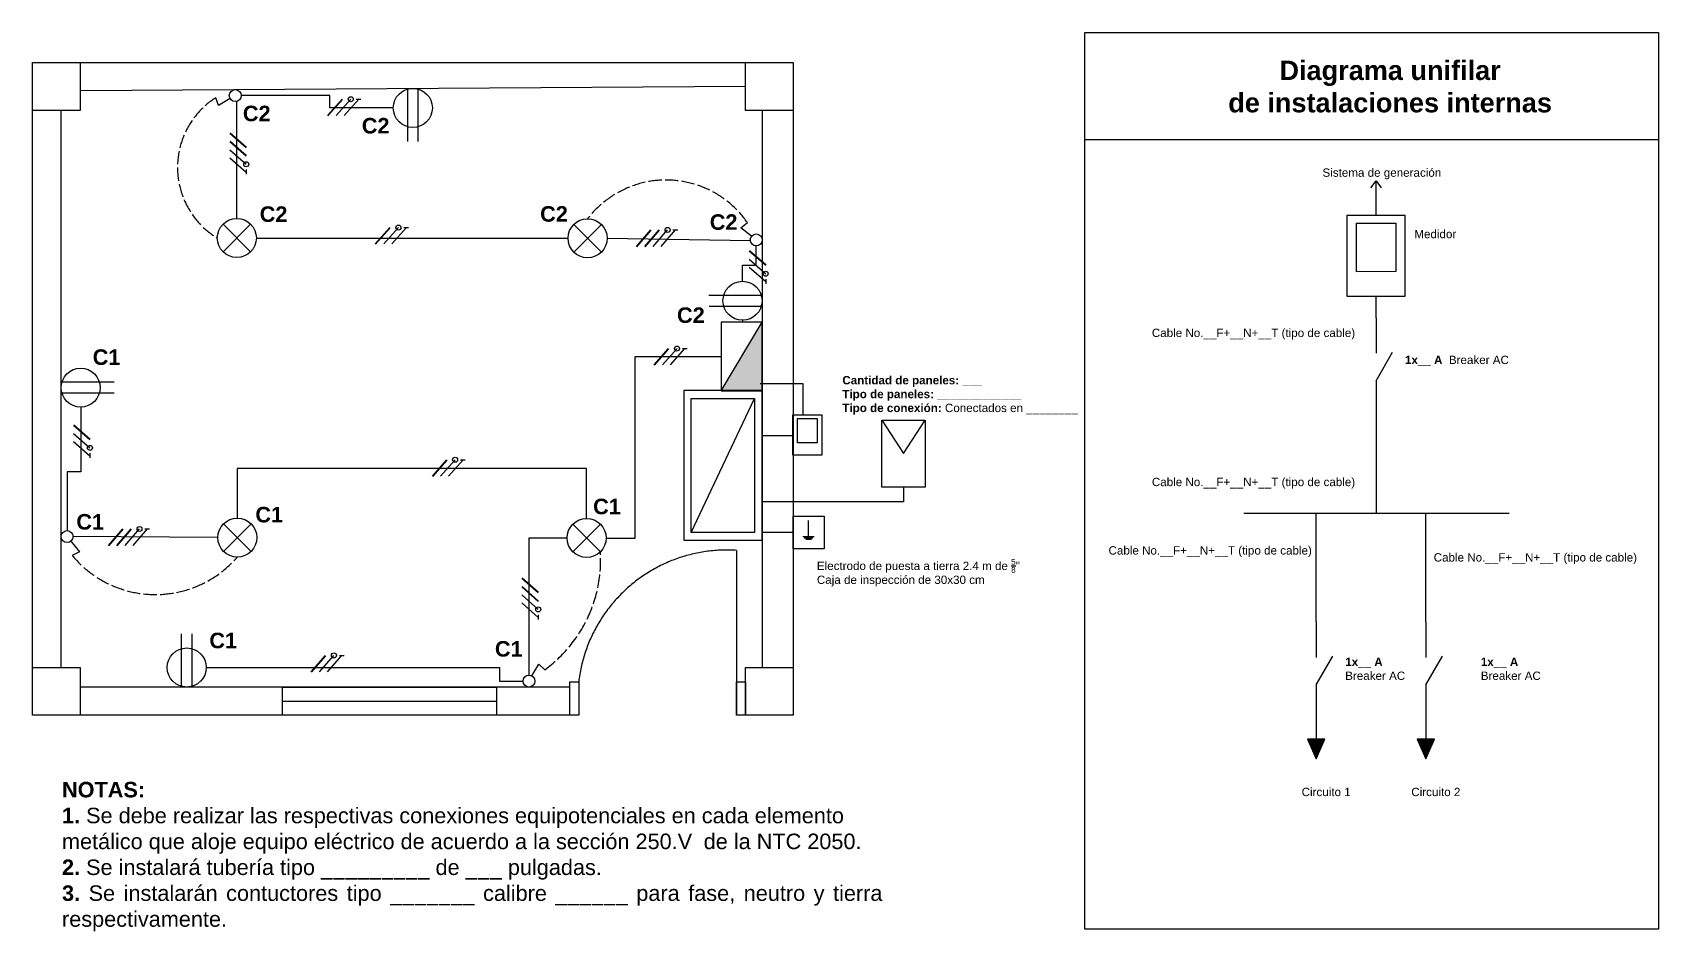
# Model space of a CAD drawing. Header units: millimetres. Extents: x 11146 to 14080, y 3059 to 4681.
import ezdxf

# ---------------------------------------------------------------- set-up
doc = ezdxf.new("R2010")
doc.units = ezdxf.units.MM
doc.linetypes.add('ACAD_ISO02W100', pattern=[15, 12, -3])
for name, color, linetype, lineweight in [('Arquitectonico', 8, 'Continuous', 15), ('Ductos pared y techo', 7, 'Continuous', 15), ('Internas', 7, 'Continuous', 15), ('Unifilar', 7, 'Continuous', 15)]:
    doc.layers.add(name, color=color, linetype=linetype, lineweight=lineweight)
doc.styles.get("Standard").update_dxf_attribs({"font": 'arial.ttf'})

# ---------------------------------------------------------------- blocks, each defined once
blk = doc.blocks.new('luminaria de aplique')
at = {"layer": 'Arquitectonico', "color": 5, "ltscale": 300}
for p, q in [((11360.5, 4589), (11310.8, 4638.7)), ((11360.5, 4638.7), (11310.8, 4589))]:
    blk.add_line(p, q, dxfattribs=at)
blk.add_circle((11335.6, 4613.9), 35.2, dxfattribs=at)
blk = doc.blocks.new('tomacorriente')
at = {"layer": 'Arquitectonico', "color": 6, "ltscale": 300}
for points in [[(11494.5, 4555.4), (11494.5, 4555.4), (11400.3, 4555.4)], [(11400.3, 4535.9), (11400.3, 4535.9), (11494.6, 4535.9)]]:
    blk.add_lwpolyline(points, dxfattribs=at)
blk.add_circle((11434.1, 4545.6), 35.2, dxfattribs=at)
blk = doc.blocks.new('Interruptor')
at = {"layer": 'Arquitectonico', "color": 4, "ltscale": 300}
for p, q in [((12186.2, 3998.5), (12186.2, 4023)), ((12186.2, 4023), (12200.7, 4019.9))]:
    blk.add_line(p, q, dxfattribs=at)
blk.add_circle((12186.2, 3987.8), 10.7, dxfattribs=at)
blk = doc.blocks.new('TG')
at = {"layer": 'Ductos pared y techo', "ltscale": 300}
blk.add_line((12279.5, 4117), (12394, 4358.6), dxfattribs=at)
for points in [[(12407.3, 4373.1), (12266.2, 4373.1), (12266.2, 4103.3), (12407.3, 4103.3)], [(12279.5, 4358.6), (12394, 4358.6), (12394, 4117), (12279.5, 4117)]]:
    blk.add_lwpolyline(points, close=True, dxfattribs=at)
blk = doc.blocks.new('TD')
at = {"layer": 'Ductos pared y techo', "ltscale": 300}
h = blk.add_hatch(color=256, dxfattribs=at)
h.dxf.hatch_style = 1
h.paths.add_polyline_path([(12333.3, 3972.8), (12407.3, 3972.8), (12407.3, 4096.8)])
blk.add_line((12333.3, 3972.8), (12407.3, 4096.8), dxfattribs=at)
blk.add_lwpolyline([(12407.3, 4096.8), (12333.3, 4096.8), (12333.3, 3972.8), (12407.3, 3972.8)], close=True, dxfattribs=at)
blk = doc.blocks.new('generacion')
at = {"ltscale": 300}
blk.add_line((12323.3, 4713.3), (12323.3, 4669), dxfattribs=at)
at = {"layer": 'Unifilar', "ltscale": 300}
for p, q in [((12258.2, 4913.8), (12323.3, 4813.6)), ((12323.3, 4813.6), (12388.4, 4913.8))]:
    blk.add_line(p, q, dxfattribs=at)
blk.add_lwpolyline([(12258.2, 4913.8), (12388.4, 4913.8), (12388.4, 4713.3), (12258.2, 4713.3)], close=True, dxfattribs=at)
blk = doc.blocks.new('SPT')
at = {"layer": 'Arquitectonico', "color": 116, "ltscale": 300, "true_color": 0x136734}
for p, q in [((12492.2, 3990.3), (12492.2, 4019.7)), ((12481.9, 3990.3), (12502.5, 3990.3)), ((12484.2, 3988), (12499.7, 3988)), ((12487.1, 3985.9), (12497.4, 3985.9))]:
    blk.add_line(p, q, dxfattribs=at)
blk.add_lwpolyline([(12464.3, 4027), (12520.2, 4027), (12520.2, 3968.2), (12464.3, 3968.2)], close=True, dxfattribs=at)
blk = doc.blocks.new('medidor')
at = {"layer": 'Ductos pared y techo', "ltscale": 300}
for points in [[(12463.9, 4210.3), (12516.1, 4210.3), (12516.1, 4137), (12463.9, 4137)], [(12472.5, 4203.2), (12507.9, 4203.3), (12507.9, 4159.5), (12472.5, 4159.3)]]:
    blk.add_lwpolyline(points, close=True, dxfattribs=at)
blk = doc.blocks.new('proteccion')
at = {"layer": 'Unifilar', "ltscale": 300}
for p, q in [((12323.3, 4596.5), (12323.3, 4532.6)), ((12323.3, 4483), (12353.2, 4534.8)), ((12323.3, 4483), (12323.3, 4419.1))]:
    blk.add_line(p, q, dxfattribs=at)
blk = doc.blocks.new('Circuito')
at = {"layer": 'Unifilar', "ltscale": 300}
h = blk.add_hatch(color=256, dxfattribs=at)
h.dxf.hatch_style = 1
h.paths.add_polyline_path([(12183.3, 3011.8), (12198.9, 3047.7), (12167.8, 3047.7)])
for p, q in [((12183.3, 3081.4), (12183.3, 3047.7)), ((12167.8, 3047.7), (12183.3, 3011.8)), ((12198.9, 3047.7), (12167.8, 3047.7)), ((12183.3, 3011.8), (12198.9, 3047.7))]:
    blk.add_line(p, q, dxfattribs=at)
blk = doc.blocks.new('Neutro')
at = {"layer": 'Ductos pared y techo', "color": 8, "ltscale": 300}
blk.add_line((12282.4, 4081.2), (12308.5, 4110.8), dxfattribs=at)
blk.add_circle((12308.5, 4110.8), 4.54, dxfattribs=at)
blk = doc.blocks.new('Tierra')
at = {"layer": 'Ductos pared y techo', "color": 82, "ltscale": 300}
for p, q in [((12296.8, 4081.2), (12322.9, 4110.8)), ((12318.2, 4110.8), (12326.7, 4110.8))]:
    blk.add_line(p, q, dxfattribs=at)
blk = doc.blocks.new('fase')
at = {"layer": 'Ductos pared y techo', "lineweight": 30, "ltscale": 300}
blk.add_line((12267.4, 4081.2), (12293.4, 4110.8), dxfattribs=at)

msp = doc.modelspace()

# ---------------------------------------------------------------- linework, layer by layer
at = {"layer": 'Arquitectonico', "ltscale": 300}
for p, q in [((12416.1, 3746.9), (12416.1, 3449.5)), ((11596.4, 3474.9), (11982.7, 3474.9))]:
    msp.add_line(p, q, dxfattribs=at)
for points in [[(12114.9, 3449.5), (11145.5, 3449.5), (11145.5, 4626.7), (12518.1, 4626.7), (12518.1, 3449.5), (12416.1, 3449.5)], [(11231.3, 4576.3), (12432.3, 4583.9)], [(11197.2, 3535.8), (11197.2, 4540.4)], [(12461.9, 4540.4), (12461.9, 3535.8)], [(12114.9, 3500.4), (11231.3, 3500.4)], [(12131.1, 3449.5), (12114.9, 3449.5)]]:
    msp.add_lwpolyline(points, dxfattribs=at)
for points in [[(11145.5, 4626.7), (11231.3, 4626.7), (11231.3, 4540.4), (11145.5, 4540.4)], [(12432.3, 4626.7), (12518.1, 4626.7), (12518.1, 4540.4), (12432.3, 4540.4)], [(11145.5, 3535.8), (11231.3, 3535.8), (11231.3, 3449.5), (11145.5, 3449.5)], [(12432.3, 3535.8), (12518.1, 3535.8), (12518.1, 3449.5), (12432.3, 3449.5)], [(11596.4, 3500.4), (11982.7, 3500.4), (11982.7, 3449.5), (11596.4, 3449.5)], [(12114.9, 3509.9), (12131.1, 3509.9), (12131.1, 3449.5), (12114.9, 3449.5)], [(12416.1, 3509.9), (12432.3, 3509.9), (12432.3, 3449.5), (12416.1, 3449.5)]]:
    msp.add_lwpolyline(points, close=True, dxfattribs=at)
at = {"layer": 'Arquitectonico', "linetype": 'ACAD_ISO02W100', "ltscale": 300}
msp.add_arc((12398.7, 3477.9), 269.5, 86.2921, 173.1845, dxfattribs=at)
at = {"layer": 'Ductos pared y techo', "ltscale": 300}
for p, q in [((11514.3, 4345.4), (11514.3, 4556.9)), ((11549.5, 4310.2), (12112, 4309.8)), ((12182.3, 4309.8), (12440.9, 4305.8)), ((12458.3, 4048.1), (12535.5, 4048.1)), ((12535.5, 4048.1), (12535.5, 3991.7)), ((12461.4, 3953.9), (12517.8, 3953.9)), ((12717.4, 3834.2), (12461.9, 3834.2)), ((11480, 3769.8), (11218.5, 3771.6))]:
    msp.add_line(p, q, dxfattribs=at)
at = {"layer": 'Ductos pared y techo', "color": 116, "ltscale": 300, "true_color": 0x136734}
msp.add_line((12518, 3778.9), (12461.9, 3778.9), dxfattribs=at)
at = {"layer": 'Ductos pared y techo', "ltscale": 300}
for points in [[(11796.6, 4544.9), (11681.8, 4544.9), (11681.8, 4567.1), (11521.9, 4567.1)], [(12426.7, 4232.2), (12426.7, 4261), (12451.5, 4261), (12451.5, 4296.1)], [(12426.7, 4161.9), (12426.7, 4158.5)], [(12180.6, 3769.1), (12233, 3769.1), (12233, 4096.5), (12387.9, 4096.5)], [(11232.4, 4005.2), (11232.4, 3888.4), (11207.9, 3888.4), (11207.9, 3782.3)], [(12145.4, 3804.3), (12145.4, 3894.3), (11515.1, 3894.3), (11515.1, 3805)], [(12110.3, 3769.1), (12041.4, 3769.1), (12041.4, 3521.7)], [(11459, 3535.5), (11987.9, 3535.5), (11987.9, 3511), (12030.8, 3511)]]:
    msp.add_lwpolyline(points, dxfattribs=at)
at = {"layer": 'Internas', "color": 11, "linetype": 'ACAD_ISO02W100', "ltscale": 2, "true_color": 0xf27172}
for centre, radius, start, end in [((11555.8, 4437.6), 148.7, 122.3329, 238.9329), ((12288.8, 4236.2), 178.6, 34.7959, 142.4755), ((11367.3, 3862.7), 195.5, 219.7323, 319.1075), ((11926.2, 3729.4), 244.5, 306.0071, 3.4938)]:
    msp.add_arc(centre, radius, start, end, dxfattribs=at)
at = {"layer": 'Unifilar', "ltscale": 300}
for p, q in [((13044.5, 4487.7), (14079.6, 4487.7)), ((13560.8, 4400.5), (13569.9, 4413.3)), ((13569.9, 4351.4), (13569.9, 4413.3)), ((13569.9, 4413.3), (13579, 4400.5)), ((13569.9, 4166.2), (13569.9, 4204.7)), ((13569.9, 3988.8), (13569.9, 3814)), ((13331.4, 3814), (13809.9, 3814)), ((13462, 3617.7), (13462, 3814)), ((13659.9, 3617.7), (13659.9, 3814))]:
    msp.add_line(p, q, dxfattribs=at)
msp.add_lwpolyline([(13044.5, 4680.9), (14079.6, 4680.9), (14079.6, 3063.5), (13044.5, 3063.5)], close=True, dxfattribs=at)

# ---------------------------------------------------------------- block references
at = {"layer": 'Internas'}
for name, p, rotation in [('Interruptor', (21161.6, -3875.5), 120.6985573429924), ('tomacorriente', (7286.2, 15979), 270), ('fase', (7420.5, 16766.8), 270), ('fase', (7420.5, 16751.8), 270), ('Neutro', (7420.5, 16751.8), 270), ('Tierra', (7420.5, 16751.8), 270), ('Interruptor', (7954.1, -7700.7), 51.34657302298588), ('fase', (8357.7, 16554.4), 270), ('Neutro', (8357.7, 16554.4), 270), ('Tierra', (8357.7, 16554.4), 270), ('tomacorriente', (23860.8, 8742.6), 180), ('fase', (7138.4, 16240.2), 270), ('Neutro', (7138.4, 16240.2), 270), ('Tierra', (7138.4, 16240.2), 270), ('Interruptor', (18116.9, 14573.2), 219.275599228847), ('fase', (7947.4, 15964), 270), ('fase', (7947.4, 15948.9), 270), ('Neutro', (7947.4, 15948.9), 270), ('Tierra', (7947.4, 15948.9), 270), ('tomacorriente', (15969.4, -7898.5), 90), ('Interruptor', (-506.1, 6150.6), 329.9999999999879)]:
    msp.add_blockref(name, p, dxfattribs=dict(at, rotation=rotation))
for name, p in [('fase', (-588.8, 449.8)), ('Neutro', (-588.8, 449.8)), ('Tierra', (-588.8, 449.8)), ('luminaria de aplique', (178.6, -303.6)), ('luminaria de aplique', (811.5, -304.1)), ('fase', (-502.7, 218.3)), ('Neutro', (-502.7, 218.3)), ('Tierra', (-502.7, 218.3)), ('fase', (-32, 214)), ('fase', (-17, 214)), ('Neutro', (-17, 214)), ('Tierra', (-17, 214)), ('TD', (54.6, 61.7)), ('fase', (0, 0)), ('Neutro', (0, 0)), ('Tierra', (0, 0)), ('tomacorriente', (-201.7, -505.2)), ('TG', (54.6, -337.9)), ('medidor', (53.7, -218.7)), ('fase', (-400.4, -200.5)), ('Neutro', (-400.4, -200.5)), ('Tierra', (-400.4, -200.5)), ('fase', (-984.9, -325.3)), ('fase', (-969.9, -325.4)), ('Neutro', (-969.9, -325.4)), ('Tierra', (-969.9, -325.4)), ('luminaria de aplique', (179.5, -844)), ('luminaria de aplique', (809.8, -844.7)), ('SPT', (53.7, -218.7)), ('fase', (-619, -553.4)), ('Neutro', (-619, -553.4)), ('Tierra', (-619, -553.4))]:
    msp.add_blockref(name, p, dxfattribs=at)
at = {"layer": 'Internas', "ltscale": 300, "xscale": 0.60319443051625, "yscale": 0.60319443051625, "zscale": 0.60319443051625}
msp.add_blockref('generacion', (5284, 1017.9), dxfattribs=at)
at = {"layer": 'Unifilar', "xscale": 2, "yscale": 2, "zscale": 2}
msp.add_blockref('medidor', (-11410.1, -4069.3), dxfattribs=at)
at = {"layer": 'Unifilar'}
for name, p in [('proteccion', (1246.6, -430.3)), ('proteccion', (1138.7, -978.8)), ('proteccion', (1336.6, -978.8)), ('Circuito', (1278.7, 358.9)), ('Circuito', (1476.6, 358.9))]:
    msp.add_blockref(name, p, dxfattribs=at)

# ---------------------------------------------------------------- texts
at = {"layer": 'Internas', "ltscale": 300, "attachment_point": 1}
for s, width, insert, char_height in [('{\\fArial|b1|i0|c0|p34;C2}', 74.054, (11525.1, 4548.9), 28), ('{\\fArial|b1|i0|c0|p34;C2}', 74.054, (11739.7, 4526.8), 28), ('{\\fArial|b1|i0|c0|p34;C2}', 74.054, (11555.5, 4367.3), 28), ('{\\fArial|b1|i0|c0|p34;C2}', 74.054, (12061.5, 4367.7), 28), ('{\\fArial|b1|i0|c0|p34;C2}', 74.054, (12367.6, 4353), 28), ('{\\fArial|b1|i0|c0|p34;C2}', 74.054, (12308.5, 4185.1), 28), ('{\\fArial|b1|i0|c0|p34;C1}', 74.054, (11254.1, 4109.4), 28), ('{\\fArial|b1|i0|c0|p34;Cantidad de paneles: ___} \\P{\\fArial|b1|i0|c0|p34;Tipo de paneles: _____________} \\P{\\fArial|b1|i0|c0|p34;Tipo de conexión: }Conectados en ________', 506.879, (12606.9, 4061.3), 15), ('{\\fArial|b1|i0|c0|p34;C1}', 74.054, (11547.7, 3825.3), 28), ('{\\fArial|b1|i0|c0|p34;C1}', 74.054, (12157.1, 3840), 28), ('{\\fArial|b1|i0|c0|p34;C1}', 74.054, (11224.6, 3812.4), 28), ("\\A1;Electrodo de puesta a tierra 2.4 m de {\\H0.7x;\\S5/8;}''\\PCaja de inspección de 30x30 cm", 416.563, (12560.9, 3731.5), 15), ('{\\fArial|b1|i0|c0|p34;C1}', 74.054, (11464.6, 3598.3), 28), ('{\\fArial|b1|i0|c0|p34;C1}', 74.054, (11979.9, 3583.2), 28), ('{\\fArial|b1|i0|c0|p34;NOTAS: \\P1. }Se debe realizar las respectivas conexiones equipotenciales en cada elemento metálico que aloje equipo eléctrico de acuerdo a la sección 250.V{\\H0.91667x; } de la NTC 2050.\\P\\pxqj;{\\fArial|b1|i0|c0|p34;2. }Se instalará tubería tipo _________ de ___ pulgadas.\\P{\\fArial|b1|i0|c0|p34;3.} Se instalarán contuctores tipo _______ calibre ______ para fase, neutro y tierra respectivamente.', 1476.098, (11198.7, 3329.3), 28)]:
    msp.add_mtext_dynamic_manual_height_columns(s, width=width, gutter_width=12.5, heights=[0], dxfattribs=dict(at, insert=insert, char_height=char_height))
at = {"layer": 'Unifilar', "ltscale": 300, "attachment_point": 1}
for s, width, insert, char_height in [('\\pxqc;{\\fArial|b1|i0|c0|p34;Diagrama unifilar \\Pde instalaciones internas}', 1092.448, (13049.1, 4630.2), 35), ('Sistema de generación', 292.252, (13473.3, 4435.7), 15), ('Medidor', 118.763, (13639, 4324.9), 15), ('Cable No.__F+__N+__T (tipo de cable)', 399.623, (13165.4, 4146.7), 15), ('{\\fArial|b1|i0|c0|p34;1x__ A } Breaker AC', 234.58, (13622.2, 4097.9), 15), ('Cable No.__F+__N+__T (tipo de cable)', 399.623, (13165.4, 3877.7), 15), ('Cable No.__F+__N+__T (tipo de cable)', 399.623, (13087.2, 3754.3), 15), ('Cable No.__F+__N+__T (tipo de cable)', 399.623, (13674, 3741.7), 15), ('{\\fArial|b1|i0|c0|p34;1x__ A } Breaker AC', 135.036, (13514.3, 3553.2), 15), ('{\\fArial|b1|i0|c0|p34;1x__ A } Breaker AC', 135.036, (13759, 3553.2), 15), ('Circuito 1', 135.036, (13435.7, 3318.6), 15), ('Circuito 2', 135.036, (13633.6, 3318.6), 15)]:
    msp.add_mtext_dynamic_manual_height_columns(s, width=width, gutter_width=12.5, heights=[0], dxfattribs=dict(at, insert=insert, char_height=char_height))

doc.saveas('drawing.dxf')
